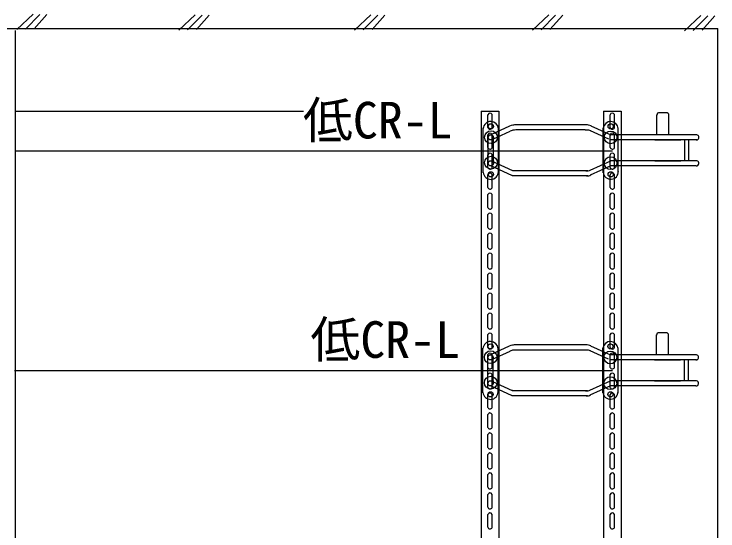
# Model space of a CAD drawing. Units: millimetres, scale not verified. Extents: x -11314 to -2111, y 1572 to 9628.
# Drawn here: x -3918 to -2156, y 4872 to 6165 of the extents above; entities that cross this region are included whole.
import ezdxf
from ezdxf.enums import TextEntityAlignment as Align

# ---------------------------------------------------------------- set-up
doc = ezdxf.new("R2010")
doc.units = ezdxf.units.MM
doc.header["$LTSCALE"] = 50
doc.layers.add('0-0', color=7, linetype='Continuous')
doc.styles.add('ＭＳ ゴシック', font='')
doc.styles.get('ＭＳ ゴシック').set_extended_font_data('MS Gothic')

msp = doc.modelspace()

# ---------------------------------------------------------------- linework, layer by layer
at = {"layer": '0-0'}
for p, q in [((-3910.9, 6126.43), (-3870.08, 6164.7)), ((-3889.33, 6127.3), (-3852.89, 6164.07)), ((-3867.16, 6127.8), (-3835.26, 6164.07)), ((-3505.06, 6124.64), (-3464.25, 6162.91)), ((-3483.49, 6125.51), (-3447.06, 6162.28)), ((-3461.33, 6126.01), (-3429.43, 6162.28)), ((-3065.26, 6124.64), (-3024.44, 6162.91)), ((-3043.69, 6125.51), (-3007.25, 6162.28)), ((-3021.52, 6126.01), (-2989.62, 6162.28)), ((-2620.09, 6124.64), (-2579.28, 6162.91)), ((-2598.52, 6125.51), (-2562.09, 6162.28)), ((-2576.36, 6126.01), (-2544.46, 6162.28)), ((-2239.29, 6122.86), (-2198.47, 6161.12)), ((-2217.71, 6123.72), (-2181.28, 6160.49)), ((-2195.55, 6124.23), (-2163.65, 6160.49)), ((-11277.16, 6128.95), (-2155.94, 6128.95)), ((-3914.27, 2187.02), (-3914.27, 6123.6)), ((-2156.48, 2169.93), (-2156.48, 6128.91)), ((-3912.86, 5921.85), (-3193.52, 5921.85)), ((-2748.54, 5921.58), (-2748.54, 3521.83)), ((-2748.53, 5921.85), (-2704.14, 5921.85)), ((-2704.14, 5921.58), (-2704.14, 3521.87)), ((-2704.14, 5921.58), (-2704.14, 3521.87)), ((-2442.69, 5921.58), (-2442.69, 3521.83)), ((-2442.47, 5921.85), (-2398.29, 5921.85)), ((-2398.29, 5921.58), (-2398.29, 3521.87)), ((-2398.29, 5921.58), (-2398.29, 3521.87)), ((-2731.84, 5880.9), (-2731.84, 5912.96)), ((-2720.84, 5880.39), (-2720.84, 5913.21)), ((-2425.98, 5880.9), (-2425.98, 5912.96)), ((-2414.99, 5880.39), (-2414.98, 5913.21)), ((-2308.76, 5862.5), (-2308.76, 5912.7)), ((-2283.29, 5917.39), (-2304.27, 5917.39)), ((-2278.76, 5862.4), (-2278.76, 5913.07)), ((-2677.58, 5883.98), (-2724.26, 5862.76)), ((-2486.16, 5887.76), (-2661.96, 5887.76)), ((-2473.95, 5885.35), (-2424.27, 5862.76)), ((-2743.26, 5767.71), (-2743.26, 5879.75)), ((-2719.4, 5851.94), (-2675.57, 5871.9)), ((-2705.26, 5769.74), (-2705.26, 5877.92)), ((-2487.9, 5874.76), (-2661.68, 5874.76)), ((-2483.85, 5874.62), (-2488.38, 5874.72)), ((-2474.21, 5872.5), (-2479.13, 5874.05)), ((-2428.8, 5851.82), (-2474.93, 5872.79)), ((-2443.26, 5767.64), (-2443.26, 5879.22)), ((-2405.26, 5766.57), (-2405.26, 5880.18)), ((-2731.84, 5830.88), (-2731.84, 5862.94)), ((-2730.76, 5790.64), (-2730.76, 5857.19)), ((-2720.84, 5830.37), (-2720.84, 5863.19)), ((-2717.76, 5797.59), (-2717.76, 5855.97)), ((-2425.98, 5830.88), (-2425.98, 5862.94)), ((-2208.53, 5849.76), (-2425.12, 5849.76)), ((-2424.3, 5849.78), (-2424.58, 5849.91)), ((-2208.93, 5862.76), (-2424.44, 5862.76)), ((-2414.99, 5830.37), (-2414.98, 5863.19)), ((-2238.76, 5797.75), (-2238.76, 5849.79)), ((-2228.54, 5798.18), (-2228.54, 5849.83)), ((-2228.54, 5798.66), (-2228.54, 5849.77)), ((-3912.82, 5822.8), (-2420.04, 5822.8)), ((-2731.84, 5780.89), (-2731.84, 5812.95)), ((-2720.84, 5780.38), (-2720.84, 5813.2)), ((-2719.67, 5795.69), (-2670.43, 5773.29)), ((-2717.79, 5797.55), (-2717.79, 5790.64)), ((-2475.46, 5774.5), (-2424.27, 5797.77)), ((-2425.98, 5780.89), (-2425.98, 5812.95)), ((-2208.71, 5797.76), (-2425.15, 5797.76)), ((-2414.99, 5780.38), (-2414.98, 5813.2)), ((-2730.76, 5789.04), (-2730.76, 5789.08)), ((-2672.07, 5761.04), (-2724.25, 5784.74)), ((-2424.28, 5784.76), (-2475.55, 5761.46)), ((-2210.1, 5784.76), (-2426.1, 5784.76)), ((-2731.84, 5730.9), (-2731.84, 5762.96)), ((-2720.84, 5730.39), (-2720.84, 5763.21)), ((-2481.45, 5772.76), (-2668.18, 5772.76)), ((-2425.98, 5730.9), (-2425.98, 5762.96)), ((-2414.99, 5730.39), (-2414.98, 5763.21)), ((-2666.46, 5759.74), (-2667.92, 5759.88)), ((-2481.75, 5759.76), (-2666.63, 5759.76)), ((-2731.84, 5680.93), (-2731.84, 5712.99)), ((-2720.84, 5680.42), (-2720.84, 5713.24)), ((-2425.98, 5680.93), (-2425.98, 5712.99)), ((-2414.98, 5680.42), (-2414.98, 5713.24)), ((-2731.84, 5630.9), (-2731.84, 5662.96)), ((-2720.84, 5630.39), (-2720.84, 5663.21)), ((-2425.98, 5630.9), (-2425.98, 5662.96)), ((-2414.98, 5630.39), (-2414.98, 5663.21)), ((-2731.84, 5580.91), (-2731.84, 5612.97)), ((-2720.84, 5580.4), (-2720.84, 5613.22)), ((-2425.98, 5580.91), (-2425.98, 5612.97)), ((-2414.98, 5580.4), (-2414.98, 5613.22)), ((-2731.84, 5530.94), (-2731.84, 5563)), ((-2720.84, 5530.43), (-2720.84, 5563.25)), ((-2425.98, 5530.94), (-2425.98, 5563)), ((-2414.98, 5530.43), (-2414.98, 5563.25)), ((-2731.84, 5480.89), (-2731.84, 5512.95)), ((-2720.84, 5480.38), (-2720.84, 5513.2)), ((-2425.98, 5480.89), (-2425.98, 5512.95)), ((-2414.98, 5480.38), (-2414.98, 5513.2)), ((-2731.84, 5430.92), (-2731.84, 5462.98)), ((-2720.84, 5430.41), (-2720.84, 5463.23)), ((-2425.98, 5430.92), (-2425.98, 5462.98)), ((-2414.98, 5430.41), (-2414.98, 5463.23)), ((-2731.84, 5380.9), (-2731.84, 5412.96)), ((-2720.84, 5380.39), (-2720.84, 5413.21)), ((-2425.98, 5380.9), (-2425.98, 5412.96)), ((-2414.98, 5380.39), (-2414.98, 5413.21)), ((-2731.84, 5330.93), (-2731.84, 5362.99)), ((-2720.84, 5330.42), (-2720.84, 5363.24)), ((-2425.98, 5330.93), (-2425.98, 5362.99)), ((-2414.98, 5330.42), (-2414.98, 5363.24)), ((-2309.49, 5312.17), (-2309.49, 5362.38)), ((-2284.01, 5367.07), (-2304.99, 5367.07)), ((-2279.49, 5312.07), (-2279.49, 5362.74)), ((-2279.26, 5312.58), (-2279.26, 5364.44)), ((-2743.99, 5217.38), (-2743.99, 5329.43)), ((-2678.3, 5333.66), (-2724.98, 5312.44)), ((-2720.13, 5301.62), (-2676.29, 5321.58)), ((-2705.99, 5219.41), (-2705.99, 5327.59)), ((-2486.89, 5337.43), (-2662.68, 5337.43)), ((-2488.62, 5324.43), (-2662.4, 5324.43)), ((-2484.57, 5324.3), (-2489.11, 5324.4)), ((-2474.93, 5322.18), (-2479.85, 5323.72)), ((-2429.52, 5301.5), (-2475.65, 5322.47)), ((-2474.68, 5335.02), (-2424.99, 5312.44)), ((-2443.99, 5217.32), (-2443.99, 5328.9)), ((-2405.99, 5216.25), (-2405.99, 5329.86)), ((-2731.84, 5280.99), (-2731.84, 5313.05)), ((-2731.49, 5240.32), (-2731.49, 5306.86)), ((-2720.84, 5280.48), (-2720.84, 5313.3)), ((-2718.49, 5247.27), (-2718.49, 5305.64)), ((-2425.98, 5280.99), (-2425.98, 5313.05)), ((-2209.65, 5312.43), (-2425.16, 5312.43)), ((-2414.98, 5280.48), (-2414.98, 5313.3)), ((-2209.26, 5299.43), (-2425.84, 5299.43)), ((-2425.03, 5299.45), (-2425.31, 5299.58)), ((-2239.49, 5247.43), (-2239.49, 5299.46)), ((-2229.26, 5247.85), (-2229.26, 5299.51)), ((-2229.26, 5248.33), (-2229.26, 5299.45)), ((-3916.88, 5273.08), (-2424.96, 5273.08)), ((-3912.82, 5272.8), (-2420.04, 5272.8)), ((-2731.84, 5230.97), (-2731.84, 5263.03)), ((-2720.84, 5230.46), (-2720.84, 5263.28)), ((-2425.98, 5230.97), (-2425.98, 5263.03)), ((-2414.98, 5230.46), (-2414.98, 5263.28)), ((-2731.49, 5238.71), (-2731.49, 5238.75)), ((-2672.8, 5210.71), (-2724.98, 5234.41)), ((-2720.39, 5245.36), (-2671.15, 5222.97)), ((-2718.51, 5247.23), (-2718.51, 5240.32)), ((-2425, 5234.44), (-2476.27, 5211.13)), ((-2476.18, 5224.18), (-2424.99, 5247.45)), ((-2210.83, 5234.43), (-2426.83, 5234.43)), ((-2209.44, 5247.43), (-2425.87, 5247.43)), ((-2482.18, 5222.43), (-2668.9, 5222.43)), ((-2731.84, 5180.94), (-2731.84, 5213)), ((-2720.84, 5180.43), (-2720.84, 5213.25)), ((-2667.18, 5209.41), (-2668.64, 5209.56)), ((-2482.47, 5209.43), (-2667.35, 5209.43)), ((-2425.98, 5180.94), (-2425.98, 5213)), ((-2414.98, 5180.43), (-2414.98, 5213.25)), ((-2731.84, 5130.98), (-2731.84, 5163.04)), ((-2720.84, 5130.47), (-2720.84, 5163.28)), ((-2425.98, 5130.98), (-2425.98, 5163.04)), ((-2414.98, 5130.47), (-2414.98, 5163.28)), ((-2731.84, 5080.95), (-2731.84, 5113.01)), ((-2720.84, 5080.44), (-2720.84, 5113.26)), ((-2425.98, 5080.95), (-2425.98, 5113.01)), ((-2414.98, 5080.44), (-2414.98, 5113.26)), ((-2731.84, 5030.93), (-2731.84, 5062.99)), ((-2720.84, 5030.42), (-2720.84, 5063.24)), ((-2425.98, 5030.93), (-2425.98, 5062.99)), ((-2414.98, 5030.42), (-2414.98, 5063.24)), ((-2731.84, 4980.96), (-2731.84, 5013.02)), ((-2720.84, 4980.45), (-2720.84, 5013.27)), ((-2425.98, 4980.96), (-2425.98, 5013.02)), ((-2414.98, 4980.45), (-2414.98, 5013.27)), ((-2731.84, 4930.97), (-2731.84, 4963.03)), ((-2720.84, 4930.46), (-2720.84, 4963.27)), ((-2425.98, 4930.97), (-2425.98, 4963.03)), ((-2414.98, 4930.46), (-2414.98, 4963.27)), ((-2731.84, 4880.94), (-2731.84, 4913)), ((-2720.84, 4880.43), (-2720.84, 4913.25)), ((-2425.98, 4880.94), (-2425.98, 4913)), ((-2414.98, 4880.43), (-2414.98, 4913.25))]:
    msp.add_line(p, q, dxfattribs=at)
at = {"layer": '0-0', "color": 4}
for p, q in [((-2565.36, 5874.76), (-2581.54, 5874.76)), ((-2314.21, 5849.76), (-2248.63, 5849.76)), ((-2314.21, 5797.76), (-2248.63, 5797.76)), ((-2565.36, 5772.76), (-2581.54, 5772.76)), ((-2566.09, 5324.43), (-2582.27, 5324.43)), ((-2314.93, 5299.43), (-2249.35, 5299.43)), ((-2314.93, 5247.43), (-2249.35, 5247.43)), ((-2566.09, 5222.43), (-2582.27, 5222.43))]:
    msp.add_line(p, q, dxfattribs=at)
at = {"layer": '0-0'}
for points in [[(-2662.12, 5887.7), (-2664.99, 5887.5), (-2667.63, 5887.22), (-2669.26, 5886.9), (-2673.26, 5885.74), (-2677.61, 5883.94)], [(-2473.34, 5885.13), (-2476.14, 5885.9), (-2479.51, 5887.06), (-2482.12, 5887.35), (-2486.16, 5887.64)], [(-2661.96, 5874.76), (-2665.11, 5874.56), (-2666.91, 5874.36), (-2669.26, 5873.96), (-2671.3, 5873.36), (-2673.38, 5872.72), (-2675.66, 5871.8)], [(-2479.22, 5874.14), (-2481.34, 5874.34), (-2483.66, 5874.62)], [(-2667.92, 5759.91), (-2668.87, 5760.06), (-2669.15, 5760.1), (-2670.35, 5760.49), (-2671.26, 5760.78), (-2671.88, 5760.98), (-2672.12, 5761.06)], [(-2668.14, 5772.76), (-2668.66, 5772.8), (-2669.09, 5772.87), (-2669.23, 5772.89), (-2669.41, 5772.96), (-2669.73, 5773.07), (-2670.1, 5773.19), (-2670.45, 5773.31)], [(-2662.84, 5337.37), (-2665.72, 5337.17), (-2668.35, 5336.89), (-2669.99, 5336.57), (-2673.98, 5335.42), (-2678.34, 5333.62)], [(-2662.68, 5324.43), (-2665.84, 5324.23), (-2667.63, 5324.03), (-2669.99, 5323.63), (-2672.03, 5323.03), (-2674.1, 5322.4), (-2676.38, 5321.48)], [(-2474.07, 5334.81), (-2476.86, 5335.58), (-2480.24, 5336.74), (-2482.84, 5337.03), (-2486.89, 5337.32)], [(-2479.95, 5323.82), (-2482.07, 5324.01), (-2484.38, 5324.3)], [(-2668.87, 5222.43), (-2669.39, 5222.48), (-2669.81, 5222.54), (-2669.96, 5222.57), (-2670.13, 5222.63), (-2670.46, 5222.74), (-2670.83, 5222.86), (-2671.17, 5222.98)], [(-2668.64, 5209.59), (-2669.6, 5209.73), (-2669.87, 5209.78), (-2671.07, 5210.17), (-2671.99, 5210.46), (-2672.61, 5210.66), (-2672.84, 5210.73)]]:
    msp.add_lwpolyline(points, dxfattribs=at)
for centre, radius in [((-2724.26, 5883.77), 6.5), ((-2424.27, 5883.77), 6.5), ((-2723.84, 5856.72), 16), ((-2424.61, 5856.14), 16), ((-2724.27, 5856.28), 6.5), ((-2723.84, 5792.93), 16), ((-2724.31, 5791.22), 6.5), ((-2424.61, 5791.77), 16), ((-2724.26, 5763.75), 6.5), ((-2424.27, 5763.77), 6.5), ((-2724.99, 5333.44), 6.5), ((-2425, 5333.44), 6.5), ((-2724.57, 5306.39), 16), ((-2425.34, 5305.81), 16), ((-2724.99, 5305.96), 6.5), ((-2724.57, 5242.6), 16), ((-2425.34, 5241.44), 16), ((-2725.03, 5240.9), 6.5), ((-2724.99, 5213.43), 6.5), ((-2424.99, 5213.44), 6.5)]:
    msp.add_circle(centre, radius, dxfattribs=at)
for centre, radius, start, end in [((-2726.29, 5910.92), 5.9, 23.03945, 159.49628), ((-2420.43, 5910.92), 5.9, 23.03945, 159.49628), ((-2303.81, 5912.52), 5, 72.21611, 184.23639), ((-2283.74, 5912.52), 5, 352.61396, 104.53446), ((-2724.42, 5877.01), 19, 2.13039, 175.49795), ((-2424.16, 5877.09), 19, 5.06571, 173.89508), ((-2726.25, 5882.78), 5.9, 198.57464, 335.3571), ((-2726.29, 5860.9), 5.9, 23.03945, 159.49628), ((-2420.39, 5882.78), 5.9, 198.57464, 335.3571), ((-2420.43, 5860.9), 5.9, 23.03945, 159.49628), ((-2210.04, 5856.31), 6.5, 265.91438, 96.67989), ((-2726.25, 5832.76), 5.9, 198.57464, 335.3571), ((-2726.29, 5810.91), 5.9, 23.03945, 159.49628), ((-2420.39, 5832.76), 5.9, 198.57464, 335.3571), ((-2420.43, 5810.91), 5.9, 23.03945, 159.49628), ((-2210.04, 5791.26), 6.5, 267.5583, 78.10054), ((-2726.25, 5782.77), 5.9, 198.57464, 335.3571), ((-2420.39, 5782.77), 5.9, 198.57464, 335.3571), ((-2724.33, 5770.27), 19, 184.73418, 359.99868), ((-2724.33, 5770.27), 19, 171.94817, 171.97833), ((-2726.29, 5760.92), 5.9, 23.03945, 159.49628), ((-2724.33, 5770.27), 19, 4.6594, 4.7176), ((-2483.93, 5792.66), 20, 262.13454, 298.74397), ((-2483.7, 5779.82), 20, 267.01958, 299.85902), ((-2424.15, 5770.57), 19, 186.37365, 1.07338), ((-2420.43, 5760.92), 5.9, 23.03945, 159.49628), ((-2726.25, 5732.78), 5.9, 198.57464, 335.3571), ((-2420.39, 5732.78), 5.9, 198.57464, 335.3571), ((-2726.29, 5710.94), 5.9, 23.03945, 159.49628), ((-2420.43, 5710.94), 5.9, 23.03945, 159.49628), ((-2726.25, 5682.81), 5.9, 198.57464, 335.3571), ((-2420.39, 5682.81), 5.9, 198.57464, 335.3571), ((-2726.29, 5660.92), 5.9, 23.03945, 159.49628), ((-2420.43, 5660.92), 5.9, 23.03945, 159.49628), ((-2726.25, 5632.78), 5.9, 198.57464, 335.3571), ((-2420.39, 5632.78), 5.9, 198.57464, 335.3571), ((-2726.29, 5610.93), 5.9, 23.03945, 159.49628), ((-2420.43, 5610.93), 5.9, 23.03945, 159.49628), ((-2726.25, 5582.79), 5.9, 198.57464, 335.3571), ((-2726.29, 5560.96), 5.9, 23.03945, 159.49628), ((-2420.39, 5582.79), 5.9, 198.57464, 335.3571), ((-2420.43, 5560.96), 5.9, 23.03945, 159.49628), ((-2726.25, 5532.82), 5.9, 198.57464, 335.3571), ((-2726.29, 5510.91), 5.9, 23.03945, 159.49628), ((-2420.39, 5532.82), 5.9, 198.57464, 335.3571), ((-2420.43, 5510.91), 5.9, 23.03945, 159.49628), ((-2726.25, 5482.77), 5.9, 198.57464, 335.3571), ((-2420.39, 5482.77), 5.9, 198.57464, 335.3571), ((-2726.29, 5460.94), 5.9, 23.03945, 159.49628), ((-2420.43, 5460.94), 5.9, 23.03945, 159.49628), ((-2726.25, 5432.8), 5.9, 198.57464, 335.3571), ((-2420.39, 5432.8), 5.9, 198.57464, 335.3571), ((-2726.29, 5410.91), 5.9, 23.03945, 159.49628), ((-2420.43, 5410.91), 5.9, 23.03945, 159.49628), ((-2726.25, 5382.78), 5.9, 198.57464, 335.3571), ((-2420.39, 5382.78), 5.9, 198.57464, 335.3571), ((-2726.29, 5360.95), 5.9, 23.03945, 159.49628), ((-2420.43, 5360.95), 5.9, 23.03945, 159.49628), ((-2304.53, 5362.2), 5, 72.21611, 184.23639), ((-2284.47, 5362.2), 5, 352.61396, 104.53446), ((-2725.15, 5326.69), 19, 2.13039, 175.49795), ((-2424.88, 5326.77), 19, 5.06571, 173.89508), ((-2726.25, 5332.81), 5.9, 198.57464, 335.3571), ((-2420.39, 5332.81), 5.9, 198.57464, 335.3571), ((-2726.29, 5311.01), 5.9, 23.03945, 159.49628), ((-2420.43, 5311.01), 5.9, 23.03945, 159.49628), ((-2210.76, 5305.99), 6.5, 265.91438, 96.67989), ((-2726.25, 5282.87), 5.9, 198.57464, 335.3571), ((-2420.39, 5282.87), 5.9, 198.57464, 335.3571), ((-2726.29, 5260.98), 5.9, 23.03945, 159.49628), ((-2420.43, 5260.98), 5.9, 23.03945, 159.49628), ((-2210.76, 5240.93), 6.5, 267.5583, 78.10054), ((-2725.05, 5219.95), 19, 184.73418, 359.99868), ((-2725.05, 5219.95), 19, 171.94817, 171.97833), ((-2726.25, 5232.85), 5.9, 198.57464, 335.3571), ((-2726.29, 5210.96), 5.9, 23.03945, 159.49628), ((-2725.05, 5219.95), 19, 4.6594, 4.7176), ((-2484.66, 5242.33), 20, 262.13454, 298.74397), ((-2424.88, 5220.24), 19, 186.37365, 1.07338), ((-2420.39, 5232.85), 5.9, 198.57464, 335.3571), ((-2420.43, 5210.96), 5.9, 23.03945, 159.49628), ((-2484.42, 5229.49), 20, 267.01958, 299.85902), ((-2726.25, 5182.82), 5.9, 198.57464, 335.3571), ((-2420.39, 5182.82), 5.9, 198.57464, 335.3571), ((-2726.29, 5160.99), 5.9, 23.03945, 159.49628), ((-2420.43, 5160.99), 5.9, 23.03945, 159.49628), ((-2726.25, 5132.86), 5.9, 198.57464, 335.3571), ((-2420.39, 5132.86), 5.9, 198.57464, 335.3571), ((-2726.29, 5110.97), 5.9, 23.03945, 159.49628), ((-2420.43, 5110.97), 5.9, 23.03945, 159.49628), ((-2726.25, 5082.83), 5.9, 198.57464, 335.3571), ((-2420.39, 5082.83), 5.9, 198.57464, 335.3571), ((-2726.29, 5060.95), 5.9, 23.03945, 159.49628), ((-2420.43, 5060.95), 5.9, 23.03945, 159.49628), ((-2726.25, 5032.81), 5.9, 198.57464, 335.3571), ((-2420.39, 5032.81), 5.9, 198.57464, 335.3571), ((-2726.29, 5010.98), 5.9, 23.03945, 159.49628), ((-2420.43, 5010.98), 5.9, 23.03945, 159.49628), ((-2726.25, 4982.84), 5.9, 198.57464, 335.3571), ((-2420.39, 4982.84), 5.9, 198.57464, 335.3571), ((-2726.29, 4960.98), 5.9, 23.03945, 159.49628), ((-2420.43, 4960.98), 5.9, 23.03945, 159.49628), ((-2726.25, 4932.85), 5.9, 198.57464, 335.3571), ((-2726.29, 4910.96), 5.9, 23.03945, 159.49628), ((-2420.39, 4932.85), 5.9, 198.57464, 335.3571), ((-2420.43, 4910.96), 5.9, 23.03945, 159.49628), ((-2726.25, 4882.82), 5.9, 198.57464, 335.3571), ((-2420.39, 4882.82), 5.9, 198.57464, 335.3571)]:
    msp.add_arc(centre, radius, start, end, dxfattribs=at)

# ---------------------------------------------------------------- texts
at = {"layer": '0-0', "color": 4, "style": 'ＭＳ ゴシック'}
for p in [(-3194.59, 5826.06), (-3175.89, 5277.31)]:
    msp.add_text('低CR-L', height=91.64, dxfattribs=at).set_placement(p, align=Align.BOTTOM_LEFT)

doc.saveas('drawing.dxf')
